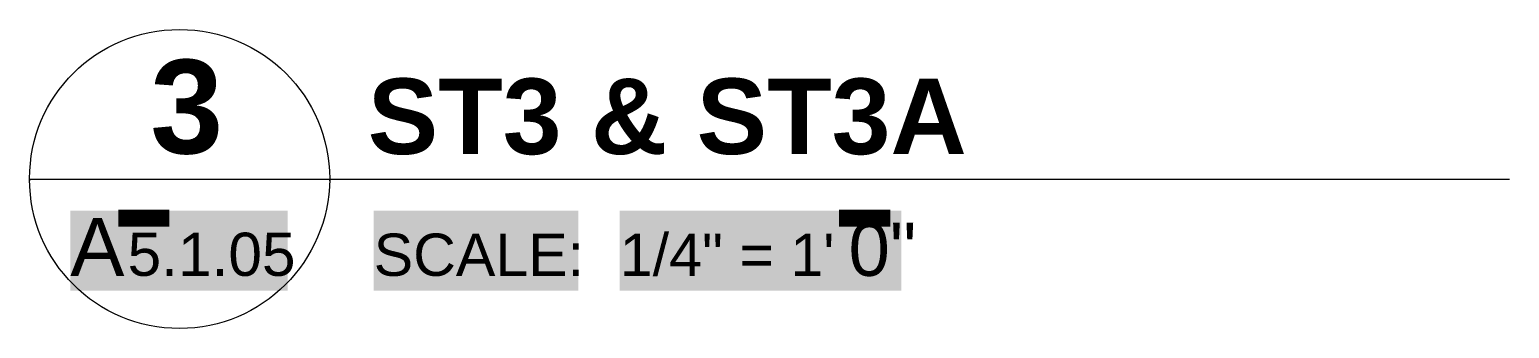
# Model space of a CAD drawing. Header units: inches. Extents: x -6061 to 13621, y -296 to 7483.
# Drawn here: x 12470.4 to 12648.1, y 596.9 to 632.9 of the extents above; entities that cross this region are included whole.
import ezdxf

# ---------------------------------------------------------------- set-up
doc = ezdxf.new("R2010")
doc.units = ezdxf.units.IN
doc.header["$MEASUREMENT"] = 0
doc.layers.get('0').update_dxf_attribs({"linetype": 'CONTINUOUS'})
doc.styles.add('Arial$001H0', font='arial.ttf')
doc.styles.add('Arial$101H0', font='arialbd.ttf')

msp = doc.modelspace()

# ---------------------------------------------------------------- hatches: boundary and pattern name
at = {"true_color": 0xffffff}
for points in [[(12475.28696, 601.49781), (12479.93221, 601.49781), (12479.93221, 611.10867), (12475.28696, 611.10867)], [(12479.93221, 601.49781), (12482.17474, 601.49781), (12482.17474, 611.10867), (12479.93221, 611.10867)], [(12482.17474, 601.49781), (12501.39646, 601.49781), (12501.39646, 611.10867), (12482.17474, 611.10867)], [(12511.72814, 601.49781), (12536.31592, 601.49781), (12536.31592, 611.10867), (12511.72814, 611.10867)], [(12541.28153, 601.49781), (12566.51004, 601.49781), (12566.51004, 611.10867), (12541.28153, 611.10867)], [(12566.51004, 601.49781), (12568.75257, 601.49781), (12568.75257, 611.10867), (12566.51004, 611.10867)], [(12568.75257, 601.49781), (12575.07972, 601.49781), (12575.07972, 611.10867), (12568.75257, 611.10867)]]:
    msp.add_hatch(color=7, dxfattribs=at).paths.add_polyline_path(points)

# ---------------------------------------------------------------- linework, layer by layer
at = {"color": 7, "linetype": 'Continuous', "lineweight": 9, "true_color": 0x000007}
msp.add_line((12470.40144, 614.87293), (12648.12225, 614.87293), dxfattribs=at)
for points in [[(12470.40144, 614.95302), (12470.40144, 624.88424), (12478.41049, 632.89329), (12488.4218, 632.89329)], [(12488.4218, 632.89329), (12498.35302, 632.89329), (12506.44216, 624.88424), (12506.44216, 614.95302)], [(12470.40144, 614.87293), (12470.40144, 614.63266), (12470.40144, 614.63266), (12470.40144, 614.95302)], [(12506.44216, 614.95302), (12506.44216, 614.63266), (12506.44216, 614.63266), (12506.44216, 614.87293)], [(12488.4218, 596.93266), (12478.41049, 596.93266), (12470.40144, 605.0218), (12470.40144, 614.87293)], [(12506.44216, 614.87293), (12506.36207, 605.0218), (12498.35302, 596.93266), (12488.4218, 596.93266)]]:
    msp.add_open_spline(points, degree=3, dxfattribs=at)

# ---------------------------------------------------------------- texts
at = {"color": 7, "true_color": 0x000007}
for s, height, style, p in [('3', 11.26008, 'Arial$101H0', (12484.89759, 617.9961)), ('ST3 & ST3A', 9.087565, 'Arial$101H0', (12511.00708, 617.91601)), ('A', 6.97383, 'Arial$001H0', (12475.28676, 603.25948)), ('-', 18.01876, 'Arial$001H0', (12479.93198, 603.25948)), ('-', 18.01876, 'Arial$001H0', (12566.50979, 603.25948)), ('0"', 6.400615, 'Arial$001H0', (12568.75232, 603.25948)), ('5.1.05', 5.192527, 'Arial$001H0', (12482.1745, 603.25948)), ('SCALE:', 5.086183, 'Arial$001H0', (12511.7279, 603.25948)), ('1/4" = 1\'', 5.083054, 'Arial$001H0', (12541.28126, 603.25948))]:
    msp.add_text(s, height=height, dxfattribs=dict(at, style=style)).set_placement(p)

doc.saveas('drawing.dxf')
